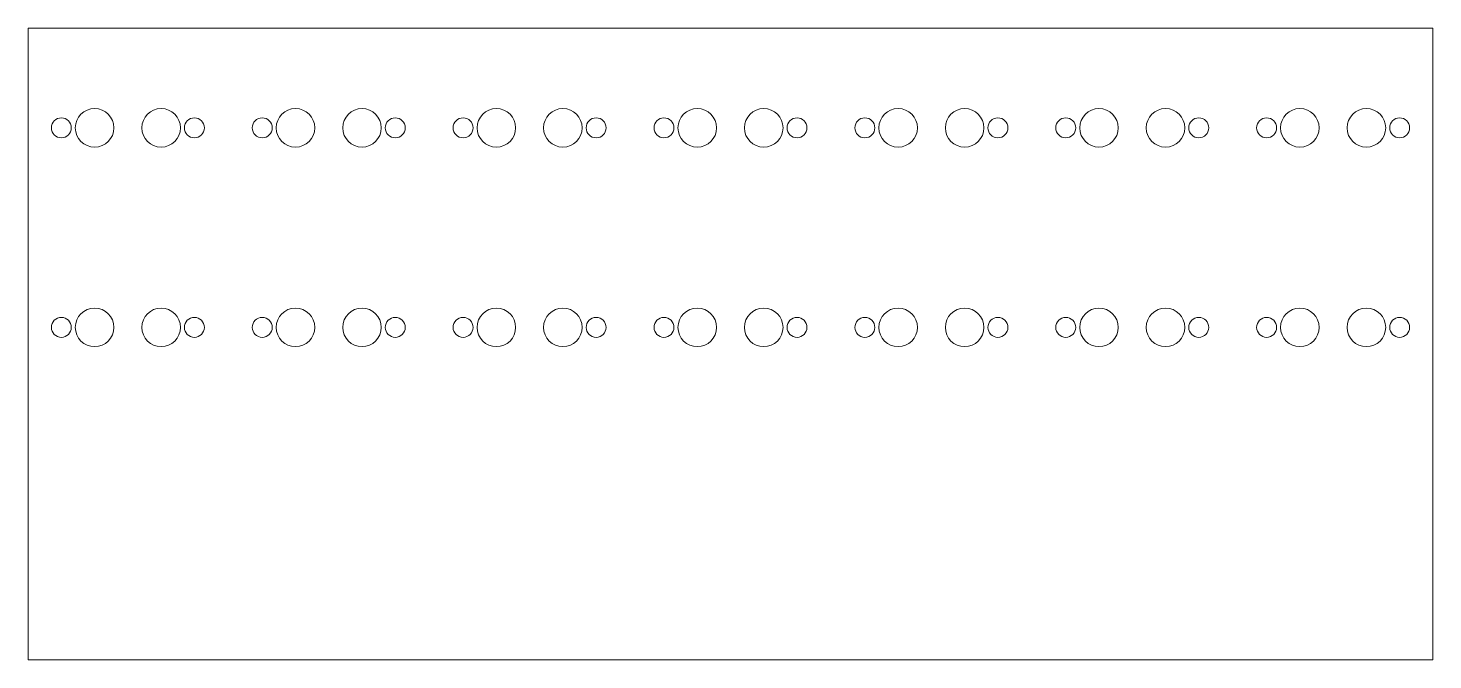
# Model space of a CAD drawing. Header units: millimetres. Extents: x 0 to 211, y 0 to 95.
import ezdxf

# ---------------------------------------------------------------- set-up
doc = ezdxf.new("R2010")
doc.units = ezdxf.units.MM
doc.layers.add('cuts', color=7, linetype='CONTINUOUS', lineweight=0, true_color=0x000000)

msp = doc.modelspace()

# ---------------------------------------------------------------- linework, layer by layer
at = {"layer": 'cuts'}
for p, q in [((0, 95), (211.2, 95)), ((0, 0), (0, 95)), ((211.2, 95), (211.2, 0)), ((211.2, 0), (0, 0))]:
    msp.add_line(p, q, dxfattribs=at)
for centre, radius in [((10, 80), 2.9), ((20, 80), 2.9), ((40.2, 80), 2.9), ((50.2, 80), 2.9), ((70.4, 80), 2.9), ((80.4, 80), 2.9), ((100.6, 80), 2.9), ((110.6, 80), 2.9), ((130.8, 80), 2.9), ((140.8, 80), 2.9), ((161, 80), 2.9), ((171, 80), 2.9), ((191.2, 80), 2.9), ((201.2, 80), 2.9), ((5, 80), 1.5), ((25, 80), 1.5), ((35.2, 80), 1.5), ((55.2, 80), 1.5), ((65.4, 80), 1.5), ((85.4, 80), 1.5), ((95.6, 80), 1.5), ((115.6, 80), 1.5), ((125.8, 80), 1.5), ((145.8, 80), 1.5), ((156, 80), 1.5), ((176, 80), 1.5), ((186.2, 80), 1.5), ((206.2, 80), 1.5), ((10, 50), 2.9), ((20, 50), 2.9), ((40.2, 50), 2.9), ((50.2, 50), 2.9), ((70.4, 50), 2.9), ((80.4, 50), 2.9), ((100.6, 50), 2.9), ((110.6, 50), 2.9), ((130.8, 50), 2.9), ((140.8, 50), 2.9), ((161, 50), 2.9), ((171, 50), 2.9), ((191.2, 50), 2.9), ((201.2, 50), 2.9), ((5, 50), 1.5), ((25, 50), 1.5), ((35.2, 50), 1.5), ((55.2, 50), 1.5), ((65.4, 50), 1.5), ((85.4, 50), 1.5), ((95.6, 50), 1.5), ((115.6, 50), 1.5), ((125.8, 50), 1.5), ((145.8, 50), 1.5), ((156, 50), 1.5), ((176, 50), 1.5), ((186.2, 50), 1.5), ((206.2, 50), 1.5)]:
    msp.add_circle(centre, radius, dxfattribs=at)

doc.saveas('drawing.dxf')
